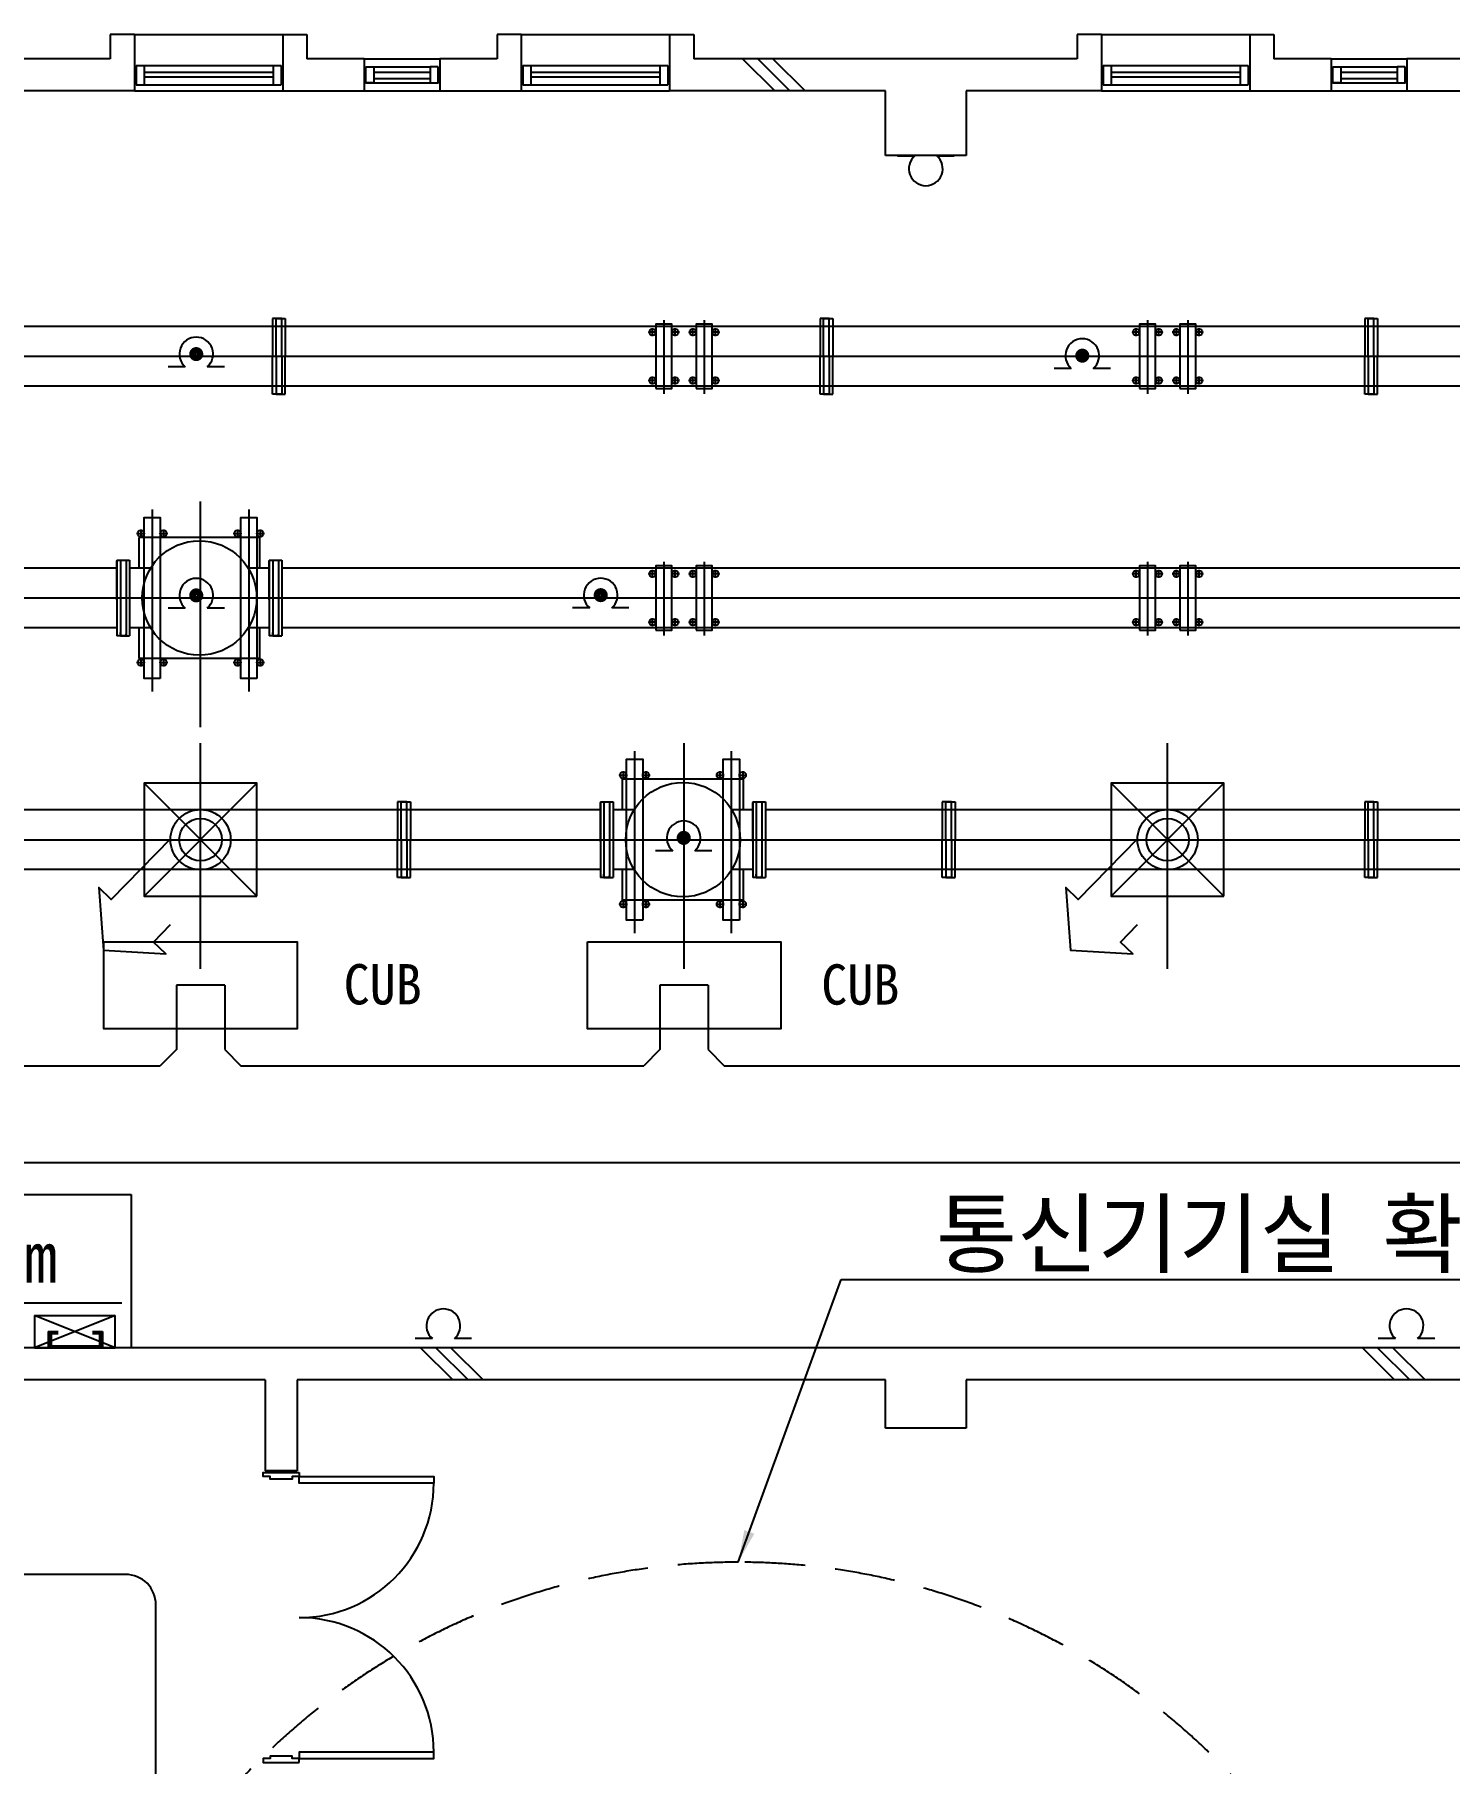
# Model space of a CAD drawing. Header units: millimetres. Extents: x -65013 to -1333, y -375790 to -325797.
# Drawn here: x -30306 to -21527, y -360765 to -350035 of the extents above; entities that cross this region are included whole.
import ezdxf
from ezdxf.enums import TextEntityAlignment as Align

# ---------------------------------------------------------------- set-up
doc = ezdxf.new("R2010")
doc.units = ezdxf.units.MM
doc.linetypes.add('HIDDEN', pattern=[0.375, 0.25, -0.125])
for name, color, linetype in [('TT-CABL', 4, 'Continuous'), ('TZ-BASE', 253, 'Continuous'), ('TZ-LEAL', 1, 'Continuous'), ('TZ-LEAT', 3, 'Continuous')]:
    doc.layers.add(name, color=color, linetype=linetype)
doc.styles.get("Standard").update_dxf_attribs({"font": 'GulimChe.ttf'})
doc.dimstyles.new('D80', dxfattribs={"dimscale": 80, "dimtxt": 3, "dimasz": 2.5, "dimexe": 0.5, "dimexo": 0.5, "dimgap": 0.5, "dimtad": 1, "dimdec": 0, "dimzin": 1, "dimdsep": 46, "dimlunit": 6, "dimtxsty": 'Standard', "dimcen": 1, "dimclrd": 1, "dimclre": 1, "dimclrt": 3, "dimadec": 0, "dimazin": 0, "dimtfac": 1, "dimtdec": 0, "dimtix": 1, "dimtmove": 2, "dimatfit": 3, "dimfxl": 0, "dimtvp": 2, "dimlwd": -1, "dimlwe": -1, "dimarcsym": 0})

msp = doc.modelspace()

# ---------------------------------------------------------------- linework, layer by layer
at = {"layer": 'TT-CABL', "ltscale": 0.6, "flags": 128}
msp.add_lwpolyline([(-28649, -364209.8), (-29365.6, -364209.8, -0.4142136), (-29553.1, -364022.3), (-29553.1, -359779.6, 0.4142136), (-29740.6, -359592.1), (-42661.9, -359592.1)], format="xyb", dxfattribs=at)
at = {"layer": 'TZ-BASE'}
for p, q in [((-29686, -350034.8), (-29836, -350034.8)), ((-29836, -350034.8), (-29836, -350184.8)), ((-29686, -350034.8), (-28766, -350034.8)), ((-29686, -350034.8), (-29686, -350384.8)), ((-28766, -350034.8), (-28766, -350384.8)), ((-28766, -350034.8), (-28616, -350034.8)), ((-28616, -350034.8), (-28616, -350184.8)), ((-27286, -350034.8), (-27436, -350034.8)), ((-27436, -350034.8), (-27436, -350184.8)), ((-27286, -350034.8), (-26366, -350034.8)), ((-27286, -350034.8), (-27286, -350384.8)), ((-26366, -350034.8), (-26366, -350384.8)), ((-26366, -350034.8), (-26216, -350034.8)), ((-26216, -350034.8), (-26216, -350184.8)), ((-23686, -350034.8), (-23836, -350034.8)), ((-23836, -350034.8), (-23836, -350184.8)), ((-23686, -350034.8), (-22766, -350034.8)), ((-23686, -350034.8), (-23686, -350384.8)), ((-22766, -350034.8), (-22766, -350384.8)), ((-22766, -350034.8), (-22616, -350034.8)), ((-22616, -350034.8), (-22616, -350184.8)), ((-29836, -350184.8), (-32216, -350184.8)), ((-29676, -350226.4), (-28776, -350226.4)), ((-29676, -350226.4), (-29676, -350346.4)), ((-29626, -350226.4), (-29626, -350346.4)), ((-28826, -350226.4), (-28826, -350346.4)), ((-28776, -350226.4), (-28776, -350346.4)), ((-28261, -350184.8), (-28616, -350184.8)), ((-28261, -350184.8), (-27791, -350184.8)), ((-28261, -350184.8), (-28261, -350384.8)), ((-27436, -350184.8), (-27791, -350184.8)), ((-27791, -350184.8), (-27791, -350384.8)), ((-27276, -350226.4), (-26376, -350226.4)), ((-27276, -350226.4), (-27276, -350346.4)), ((-27226, -350226.4), (-27226, -350346.4)), ((-26426, -350226.4), (-26426, -350346.4)), ((-26376, -350226.4), (-26376, -350346.4)), ((-23836, -350184.8), (-26216, -350184.8)), ((-25913.4, -350184.8), (-25713.4, -350384.8)), ((-25819.1, -350184.8), (-25619.1, -350384.8)), ((-25724.8, -350184.8), (-25524.8, -350384.8)), ((-23676, -350226.4), (-22776, -350226.4)), ((-23676, -350226.4), (-23676, -350346.4)), ((-23626, -350226.4), (-23626, -350346.4)), ((-22826, -350226.4), (-22826, -350346.4)), ((-22776, -350226.4), (-22776, -350346.4)), ((-22261, -350184.8), (-22616, -350184.8)), ((-22261, -350184.8), (-21791, -350184.8)), ((-22261, -350184.8), (-22261, -350384.8)), ((-21436, -350184.8), (-21791, -350184.8)), ((-21791, -350184.8), (-21791, -350384.8)), ((-29626, -350268), (-28826, -350268)), ((-29626, -350298), (-28826, -350298)), ((-28251, -350234.8), (-27851, -350234.8)), ((-28201, -350268.2), (-27851, -350268.2)), ((-28201, -350306.5), (-27851, -350306.5)), ((-27226, -350268), (-26426, -350268)), ((-27226, -350298), (-26426, -350298)), ((-23626, -350268), (-22826, -350268)), ((-23626, -350298), (-22826, -350298)), ((-22251, -350234.8), (-21851, -350234.8)), ((-22201, -350268.2), (-21851, -350268.2)), ((-22201, -350306.5), (-21851, -350306.5)), ((-29686, -350384.8), (-30526, -350384.8)), ((-29686, -350384.8), (-28766, -350384.8)), ((-29676, -350346.4), (-28776, -350346.4)), ((-28766, -350384.8), (-28261, -350384.8)), ((-28261, -350384.8), (-27791, -350384.8)), ((-28251, -350334.8), (-27851, -350334.8)), ((-27791, -350384.8), (-27286, -350384.8)), ((-27286, -350384.8), (-26366, -350384.8)), ((-27276, -350346.4), (-26376, -350346.4)), ((-25026, -350384.8), (-26366, -350384.8)), ((-25026, -350784.8), (-25026, -350384.8)), ((-24526, -350384.8), (-24526, -350784.8)), ((-23686, -350384.8), (-24526, -350384.8)), ((-23686, -350384.8), (-22766, -350384.8)), ((-23676, -350346.4), (-22776, -350346.4)), ((-22766, -350384.8), (-22261, -350384.8)), ((-22261, -350384.8), (-21791, -350384.8)), ((-22251, -350334.8), (-21851, -350334.8)), ((-21791, -350384.8), (-21286, -350384.8)), ((-24526, -350784.8), (-25026, -350784.8)), ((-24951, -350788), (-24844.5, -350788)), ((-24707.5, -350788), (-24601, -350788)), ((-28807.2, -351796.6), (-28829.2, -351796.6)), ((-28829.2, -351796.6), (-28829.2, -352031.6)), ((-28807.2, -351806.6), (-28807.2, -351797.6)), ((-28807.2, -352031.6), (-28807.2, -351797.6)), ((-28773.2, -351796.6), (-28806.2, -351796.6)), ((-28806.2, -351796.6), (-28773.2, -351796.6)), ((-28806.2, -351796.6), (-28773.2, -351796.6)), ((-28773.2, -351796.6), (-28806.2, -351796.6)), ((-28772.2, -351796.6), (-28750.2, -351796.6)), ((-28772.2, -351806.6), (-28772.2, -351797.6)), ((-28772.2, -352031.6), (-28772.2, -351797.6)), ((-28750.2, -351796.6), (-28750.2, -352031.6)), ((-26401, -351807.7), (-26401, -352265.1)), ((-26151, -351807.7), (-26151, -352265.1)), ((-25410.5, -351796.6), (-25432.5, -351796.6)), ((-25432.5, -351796.6), (-25432.5, -352031.6)), ((-25410.5, -351806.6), (-25410.5, -351797.6)), ((-25410.5, -352031.6), (-25410.5, -351797.6)), ((-25376.5, -351796.6), (-25409.5, -351796.6)), ((-25409.5, -351796.6), (-25376.5, -351796.6)), ((-25409.5, -351796.6), (-25376.5, -351796.6)), ((-25376.5, -351796.6), (-25409.5, -351796.6)), ((-25375.5, -351796.6), (-25353.5, -351796.6)), ((-25375.5, -351806.6), (-25375.5, -351797.6)), ((-25375.5, -352031.6), (-25375.5, -351797.6)), ((-25353.5, -351796.6), (-25353.5, -352031.6)), ((-23401, -351807.7), (-23401, -352265.1)), ((-23151, -351807.7), (-23151, -352265.1)), ((-22031.1, -351796.6), (-22053.1, -351796.6)), ((-22053.1, -351796.6), (-22053.1, -352031.6)), ((-22031.1, -351806.6), (-22031.1, -351797.6)), ((-22031.1, -352031.6), (-22031.1, -351797.6)), ((-21997.1, -351796.6), (-22030.1, -351796.6)), ((-22030.1, -351796.6), (-21997.1, -351796.6)), ((-22030.1, -351796.6), (-21997.1, -351796.6)), ((-21997.1, -351796.6), (-22030.1, -351796.6)), ((-21996.1, -351796.6), (-21974.1, -351796.6)), ((-21996.1, -351806.6), (-21996.1, -351797.6)), ((-21996.1, -352031.6), (-21996.1, -351797.6)), ((-21974.1, -351796.6), (-21974.1, -352031.6)), ((-17462, -351845.6), (-34770.8, -351845.6)), ((-26446.1, -351881.6), (-26496.8, -351881.6)), ((-26471.5, -351906.9), (-26471.5, -351856.3)), ((-26305.3, -351881.6), (-26355.9, -351881.6)), ((-26330.6, -351906.9), (-26330.6, -351856.3)), ((-26196.1, -351881.6), (-26246.8, -351881.6)), ((-26221.5, -351906.9), (-26221.5, -351856.3)), ((-26055.3, -351881.6), (-26105.9, -351881.6)), ((-26080.6, -351906.9), (-26080.6, -351856.3)), ((-23446.1, -351881.6), (-23496.8, -351881.6)), ((-23471.5, -351906.9), (-23471.5, -351856.3)), ((-23305.3, -351881.6), (-23355.9, -351881.6)), ((-23330.6, -351906.9), (-23330.6, -351856.3)), ((-23196.1, -351881.6), (-23246.8, -351881.6)), ((-23221.5, -351906.9), (-23221.5, -351856.3)), ((-23055.3, -351881.6), (-23105.9, -351881.6)), ((-23080.6, -351906.9), (-23080.6, -351856.3)), ((-53976.1, -352031.6), (-16643.2, -352031.6)), ((-28829.2, -352266.6), (-28829.2, -352031.6)), ((-28807.2, -352031.6), (-28807.2, -352265.6)), ((-28772.2, -352031.6), (-28772.2, -352265.6)), ((-28750.2, -352266.6), (-28750.2, -352031.6)), ((-25432.5, -352266.6), (-25432.5, -352031.6)), ((-25410.5, -352031.6), (-25410.5, -352265.6)), ((-25375.5, -352031.6), (-25375.5, -352265.6)), ((-25353.5, -352266.6), (-25353.5, -352031.6)), ((-22053.1, -352266.6), (-22053.1, -352031.6)), ((-22031.1, -352031.6), (-22031.1, -352265.6)), ((-21996.1, -352031.6), (-21996.1, -352265.6)), ((-21974.1, -352266.6), (-21974.1, -352031.6)), ((-29371.1, -352097.4), (-29477.6, -352097.4)), ((-29127.6, -352097.4), (-29234.1, -352097.4)), ((-26471.5, -352206.9), (-26471.5, -352156.3)), ((-26330.6, -352206.9), (-26330.6, -352156.3)), ((-26221.5, -352206.9), (-26221.5, -352156.3)), ((-26080.6, -352206.9), (-26080.6, -352156.3)), ((-23873.8, -352107.2), (-23980.3, -352107.2)), ((-23630.3, -352107.2), (-23736.8, -352107.2)), ((-23471.5, -352206.9), (-23471.5, -352156.3)), ((-23330.6, -352206.9), (-23330.6, -352156.3)), ((-23221.5, -352206.9), (-23221.5, -352156.3)), ((-23080.6, -352206.9), (-23080.6, -352156.3)), ((-17462, -352217.6), (-34770.8, -352217.6)), ((-28807.2, -352256.6), (-28807.2, -352265.6)), ((-28807.2, -352256.6), (-28807.2, -352265.6)), ((-28772.2, -352256.6), (-28772.2, -352265.6)), ((-26446.1, -352181.6), (-26496.8, -352181.6)), ((-26305.3, -352181.6), (-26355.9, -352181.6)), ((-26196.1, -352181.6), (-26246.8, -352181.6)), ((-26055.3, -352181.6), (-26105.9, -352181.6)), ((-25410.5, -352256.6), (-25410.5, -352265.6)), ((-25410.5, -352256.6), (-25410.5, -352265.6)), ((-25375.5, -352256.6), (-25375.5, -352265.6)), ((-23446.1, -352181.6), (-23496.8, -352181.6)), ((-23305.3, -352181.6), (-23355.9, -352181.6)), ((-23196.1, -352181.6), (-23246.8, -352181.6)), ((-23055.3, -352181.6), (-23105.9, -352181.6)), ((-22031.1, -352256.6), (-22031.1, -352265.6)), ((-22031.1, -352256.6), (-22031.1, -352265.6)), ((-21996.1, -352256.6), (-21996.1, -352265.6)), ((-28807.2, -352266.6), (-28829.2, -352266.6)), ((-28773.2, -352266.6), (-28806.2, -352266.6)), ((-28806.2, -352266.6), (-28773.2, -352266.6)), ((-28806.2, -352266.6), (-28773.2, -352266.6)), ((-28773.2, -352266.6), (-28806.2, -352266.6)), ((-28772.2, -352266.6), (-28750.2, -352266.6)), ((-25410.5, -352266.6), (-25432.5, -352266.6)), ((-25376.5, -352266.6), (-25409.5, -352266.6)), ((-25409.5, -352266.6), (-25376.5, -352266.6)), ((-25409.5, -352266.6), (-25376.5, -352266.6)), ((-25376.5, -352266.6), (-25409.5, -352266.6)), ((-25375.5, -352266.6), (-25353.5, -352266.6)), ((-22031.1, -352266.6), (-22053.1, -352266.6)), ((-21997.1, -352266.6), (-22030.1, -352266.6)), ((-22030.1, -352266.6), (-21997.1, -352266.6)), ((-22030.1, -352266.6), (-21997.1, -352266.6)), ((-21997.1, -352266.6), (-22030.1, -352266.6)), ((-21996.1, -352266.6), (-21974.1, -352266.6)), ((-29576, -352981.6), (-29576, -354111.7)), ((-29276, -354334), (-29276, -352932.8)), ((-28976, -352981.6), (-28976, -354111.7)), ((-29646.5, -353106.3), (-29646.5, -353156.9)), ((-29505.6, -353106.3), (-29505.6, -353156.9)), ((-29046.5, -353106.3), (-29046.5, -353156.9)), ((-28905.6, -353106.3), (-28905.6, -353156.9)), ((-29671.8, -353131.6), (-29621.1, -353131.6)), ((-28907.8, -353156.6), (-29657.8, -353156.6)), ((-29657.8, -353345.6), (-29657.8, -353156.6)), ((-29530.9, -353131.6), (-29480.3, -353131.6)), ((-29071.8, -353131.6), (-29021.1, -353131.6)), ((-28930.9, -353131.6), (-28880.3, -353131.6)), ((-28907.8, -353345.6), (-28907.8, -353156.6)), ((-29794.8, -353296.6), (-29715.8, -353296.6)), ((-29794.8, -353296.6), (-29794.8, -353766.6)), ((-29794.8, -353542.1), (-29794.8, -353301.6)), ((-29772.8, -353296.6), (-29772.8, -353765.6)), ((-29737.8, -353296.6), (-29737.8, -353765.6)), ((-29715.8, -353296.6), (-29715.8, -353766.6)), ((-29715.8, -353301.6), (-29715.8, -353542.1)), ((-28849.8, -353296.6), (-28770.8, -353296.6)), ((-28849.8, -353296.6), (-28849.8, -353766.6)), ((-28849.8, -353542.1), (-28849.8, -353301.6)), ((-28827.8, -353296.6), (-28827.8, -353765.6)), ((-28792.8, -353296.6), (-28792.8, -353765.6)), ((-28770.8, -353296.6), (-28770.8, -353766.6)), ((-28770.8, -353301.6), (-28770.8, -353542.1)), ((-26401, -353307.7), (-26401, -353765.1)), ((-26151, -353307.7), (-26151, -353765.1)), ((-23401, -353307.7), (-23401, -353765.1)), ((-23151, -353307.7), (-23151, -353765.1)), ((-29794.8, -353345.6), (-35090, -353345.6)), ((-29585.1, -353345.6), (-29715.8, -353345.6)), ((-28849.8, -353345.6), (-28980.4, -353345.6)), ((-17462, -353345.6), (-28770.8, -353345.6)), ((-26446.1, -353381.6), (-26496.8, -353381.6)), ((-26471.5, -353406.9), (-26471.5, -353356.3)), ((-26305.3, -353381.6), (-26355.9, -353381.6)), ((-26330.6, -353406.9), (-26330.6, -353356.3)), ((-26196.1, -353381.6), (-26246.8, -353381.6)), ((-26221.5, -353406.9), (-26221.5, -353356.3)), ((-26055.3, -353381.6), (-26105.9, -353381.6)), ((-26080.6, -353406.9), (-26080.6, -353356.3)), ((-23446.1, -353381.6), (-23496.8, -353381.6)), ((-23471.5, -353406.9), (-23471.5, -353356.3)), ((-23305.3, -353381.6), (-23355.9, -353381.6)), ((-23330.6, -353406.9), (-23330.6, -353356.3)), ((-23196.1, -353381.6), (-23246.8, -353381.6)), ((-23221.5, -353406.9), (-23221.5, -353356.3)), ((-23055.3, -353381.6), (-23105.9, -353381.6)), ((-23080.6, -353406.9), (-23080.6, -353356.3)), ((-48021, -353531.6), (-10662.6, -353531.6)), ((-29772.8, -353531.6), (-29772.8, -353755.1)), ((-28827.8, -353531.6), (-28827.8, -353755.1)), ((-29371.1, -353595), (-29477.6, -353595)), ((-29127.6, -353595), (-29234.1, -353595)), ((-26861.7, -353593.6), (-26968.2, -353593.6)), ((-26618.2, -353593.6), (-26724.7, -353593.6)), ((-26471.5, -353706.9), (-26471.5, -353656.3)), ((-26330.6, -353706.9), (-26330.6, -353656.3)), ((-26221.5, -353706.9), (-26221.5, -353656.3)), ((-26080.6, -353706.9), (-26080.6, -353656.3)), ((-23471.5, -353706.9), (-23471.5, -353656.3)), ((-23330.6, -353706.9), (-23330.6, -353656.3)), ((-23221.5, -353706.9), (-23221.5, -353656.3)), ((-23080.6, -353706.9), (-23080.6, -353656.3)), ((-29794.8, -353717.6), (-35090, -353717.6)), ((-29772.8, -353766.6), (-29794.8, -353766.6)), ((-29772.8, -353734.5), (-29772.8, -353755.1)), ((-29772.8, -353746.1), (-29772.8, -353755.1)), ((-29772.8, -353755.1), (-29772.8, -353746.1)), ((-29772.8, -353756.6), (-29772.8, -353765.6)), ((-29738.8, -353766.6), (-29771.8, -353766.6)), ((-29771.8, -353766.6), (-29738.8, -353766.6)), ((-29737.8, -353734.5), (-29737.8, -353765.6)), ((-29737.8, -353765.6), (-29737.8, -353756.6)), ((-29737.8, -353765.6), (-29737.8, -353756.6)), ((-29737.8, -353766.6), (-29715.8, -353766.6)), ((-29585.1, -353717.6), (-29715.8, -353717.6)), ((-29657.8, -353906.6), (-29657.8, -353717.6)), ((-28849.8, -353717.6), (-28980.4, -353717.6)), ((-28907.8, -353906.6), (-28907.8, -353717.6)), ((-28827.8, -353766.6), (-28849.8, -353766.6)), ((-28827.8, -353734.5), (-28827.8, -353755.1)), ((-28827.8, -353746.1), (-28827.8, -353755.1)), ((-28827.8, -353755.1), (-28827.8, -353746.1)), ((-28827.8, -353756.6), (-28827.8, -353765.6)), ((-28793.8, -353766.6), (-28826.8, -353766.6)), ((-28826.8, -353766.6), (-28793.8, -353766.6)), ((-28792.8, -353734.5), (-28792.8, -353765.6)), ((-28792.8, -353765.6), (-28792.8, -353756.6)), ((-28792.8, -353765.6), (-28792.8, -353756.6)), ((-28792.8, -353766.6), (-28770.8, -353766.6)), ((-17462, -353717.6), (-28770.8, -353717.6)), ((-26446.1, -353681.6), (-26496.8, -353681.6)), ((-26305.3, -353681.6), (-26355.9, -353681.6)), ((-26196.1, -353681.6), (-26246.8, -353681.6)), ((-26055.3, -353681.6), (-26105.9, -353681.6)), ((-23446.1, -353681.6), (-23496.8, -353681.6)), ((-23305.3, -353681.6), (-23355.9, -353681.6)), ((-23196.1, -353681.6), (-23246.8, -353681.6)), ((-23055.3, -353681.6), (-23105.9, -353681.6)), ((-29671.8, -353931.6), (-29621.1, -353931.6)), ((-28907.8, -353906.6), (-29657.8, -353906.6)), ((-29646.5, -353906.3), (-29646.5, -353956.9)), ((-29530.9, -353931.6), (-29480.3, -353931.6)), ((-29505.6, -353906.3), (-29505.6, -353956.9)), ((-29071.8, -353931.6), (-29021.1, -353931.6)), ((-29046.5, -353906.3), (-29046.5, -353956.9)), ((-28930.9, -353931.6), (-28880.3, -353931.6)), ((-28905.6, -353906.3), (-28905.6, -353956.9)), ((-29276, -355834), (-29276, -354432.8)), ((-26582.8, -354481.6), (-26582.8, -355611.7)), ((-26276, -355834), (-26276, -354432.8)), ((-25982.8, -354481.6), (-25982.8, -355611.7)), ((-23276, -355834), (-23276, -354432.8)), ((-26653.2, -354606.3), (-26653.2, -354656.9)), ((-26512.4, -354606.3), (-26512.4, -354656.9)), ((-26053.2, -354606.3), (-26053.2, -354656.9)), ((-25912.4, -354606.3), (-25912.4, -354656.9)), ((-28926, -354681.6), (-29626, -355381.6)), ((-28926, -355381.6), (-29626, -354681.6)), ((-28926, -354681.6), (-29626, -355381.6)), ((-28926, -355381.6), (-29626, -354681.6)), ((-26678.5, -354631.6), (-26627.9, -354631.6)), ((-25907.8, -354656.6), (-26657.8, -354656.6)), ((-26657.8, -354845.6), (-26657.8, -354656.6)), ((-26537.7, -354631.6), (-26487, -354631.6)), ((-26078.5, -354631.6), (-26027.9, -354631.6)), ((-25937.7, -354631.6), (-25887, -354631.6)), ((-25907.8, -354845.6), (-25907.8, -354656.6)), ((-22926, -354681.6), (-23626, -355381.6)), ((-22926, -355381.6), (-23626, -354681.6)), ((-22926, -354681.6), (-23626, -355381.6)), ((-22926, -355381.6), (-23626, -354681.6)), ((-28031.1, -354796.6), (-28053.1, -354796.6)), ((-28053.1, -354796.6), (-28053.1, -355031.6)), ((-28031.1, -354806.6), (-28031.1, -354797.6)), ((-28031.1, -355031.6), (-28031.1, -354797.6)), ((-27997.1, -354796.6), (-28030.1, -354796.6)), ((-28030.1, -354796.6), (-27997.1, -354796.6)), ((-28030.1, -354796.6), (-27997.1, -354796.6)), ((-27997.1, -354796.6), (-28030.1, -354796.6)), ((-27996.1, -354796.6), (-27974.1, -354796.6)), ((-27996.1, -354806.6), (-27996.1, -354797.6)), ((-27996.1, -355031.6), (-27996.1, -354797.6)), ((-27974.1, -354796.6), (-27974.1, -355031.6)), ((-26794.8, -354796.6), (-26715.8, -354796.6)), ((-26794.8, -354796.6), (-26794.8, -355266.6)), ((-26794.8, -355042.1), (-26794.8, -354801.6)), ((-26772.8, -354796.6), (-26772.8, -355265.6)), ((-26737.8, -354796.6), (-26737.8, -355265.6)), ((-26715.8, -354796.6), (-26715.8, -355266.6)), ((-26715.8, -354801.6), (-26715.8, -355042.1)), ((-25849.8, -354796.6), (-25770.8, -354796.6)), ((-25849.8, -354796.6), (-25849.8, -355266.6)), ((-25849.8, -355042.1), (-25849.8, -354801.6)), ((-25827.8, -354796.6), (-25827.8, -355265.6)), ((-25792.8, -354796.6), (-25792.8, -355265.6)), ((-25770.8, -354796.6), (-25770.8, -355266.6)), ((-25770.8, -354801.6), (-25770.8, -355042.1)), ((-24651.7, -354796.6), (-24673.7, -354796.6)), ((-24673.7, -354796.6), (-24673.7, -355031.6)), ((-24651.7, -354806.6), (-24651.7, -354797.6)), ((-24651.7, -355031.6), (-24651.7, -354797.6)), ((-24617.7, -354796.6), (-24650.7, -354796.6)), ((-24650.7, -354796.6), (-24617.7, -354796.6)), ((-24650.7, -354796.6), (-24617.7, -354796.6)), ((-24617.7, -354796.6), (-24650.7, -354796.6)), ((-24616.7, -354796.6), (-24594.7, -354796.6)), ((-24616.7, -354806.6), (-24616.7, -354797.6)), ((-24616.7, -355031.6), (-24616.7, -354797.6)), ((-24594.7, -354796.6), (-24594.7, -355031.6)), ((-22031.1, -354796.6), (-22053.1, -354796.6)), ((-22053.1, -354796.6), (-22053.1, -355031.6)), ((-22031.1, -354806.6), (-22031.1, -354797.6)), ((-22031.1, -355031.6), (-22031.1, -354797.6)), ((-21997.1, -354796.6), (-22030.1, -354796.6)), ((-22030.1, -354796.6), (-21997.1, -354796.6)), ((-22030.1, -354796.6), (-21997.1, -354796.6)), ((-21997.1, -354796.6), (-22030.1, -354796.6)), ((-21996.1, -354796.6), (-21974.1, -354796.6)), ((-21996.1, -354806.6), (-21996.1, -354797.6)), ((-21996.1, -355031.6), (-21996.1, -354797.6)), ((-21974.1, -354796.6), (-21974.1, -355031.6)), ((-26794.8, -354845.6), (-31770.8, -354845.6)), ((-26585.1, -354845.6), (-26715.8, -354845.6)), ((-26585.1, -354845.6), (-26715.8, -354845.6)), ((-25849.8, -354845.6), (-25980.4, -354845.6)), ((-25849.8, -354845.6), (-25980.4, -354845.6)), ((-17462, -354845.6), (-25770.8, -354845.6)), ((-53976.1, -355031.6), (-10662.6, -355031.6)), ((-29540.9, -355031.6), (-29001.1, -355031.6)), ((-28053.1, -355266.6), (-28053.1, -355031.6)), ((-28031.1, -355031.6), (-28031.1, -355265.6)), ((-27996.1, -355031.6), (-27996.1, -355265.6)), ((-27974.1, -355266.6), (-27974.1, -355031.6)), ((-26772.8, -355031.6), (-26772.8, -355255.1)), ((-25827.8, -355031.6), (-25827.8, -355255.1)), ((-24673.7, -355266.6), (-24673.7, -355031.6)), ((-24651.7, -355031.6), (-24651.7, -355265.6)), ((-24616.7, -355031.6), (-24616.7, -355265.6)), ((-24594.7, -355266.6), (-24594.7, -355031.6)), ((-23540.9, -355031.6), (-23001.1, -355031.6)), ((-22053.1, -355266.6), (-22053.1, -355031.6)), ((-22031.1, -355031.6), (-22031.1, -355265.6)), ((-21996.1, -355031.6), (-21996.1, -355265.6)), ((-21974.1, -355266.6), (-21974.1, -355031.6)), ((-26346.7, -355100.2), (-26453.2, -355100.2)), ((-26103.2, -355100.2), (-26209.7, -355100.2)), ((-26794.8, -355217.6), (-31770.8, -355217.6)), ((-28031.1, -355266.6), (-28053.1, -355266.6)), ((-28031.1, -355256.6), (-28031.1, -355265.6)), ((-28031.1, -355256.6), (-28031.1, -355265.6)), ((-27997.1, -355266.6), (-28030.1, -355266.6)), ((-28030.1, -355266.6), (-27997.1, -355266.6)), ((-28030.1, -355266.6), (-27997.1, -355266.6)), ((-27997.1, -355266.6), (-28030.1, -355266.6)), ((-27996.1, -355256.6), (-27996.1, -355265.6)), ((-27996.1, -355266.6), (-27974.1, -355266.6)), ((-26772.8, -355266.6), (-26794.8, -355266.6)), ((-26772.8, -355234.5), (-26772.8, -355255.1)), ((-26772.8, -355246.1), (-26772.8, -355255.1)), ((-26772.8, -355255.1), (-26772.8, -355246.1)), ((-26772.8, -355256.6), (-26772.8, -355265.6)), ((-26738.8, -355266.6), (-26771.8, -355266.6)), ((-26771.8, -355266.6), (-26738.8, -355266.6)), ((-26737.8, -355234.5), (-26737.8, -355265.6)), ((-26737.8, -355265.6), (-26737.8, -355256.6)), ((-26737.8, -355265.6), (-26737.8, -355256.6)), ((-26737.8, -355266.6), (-26715.8, -355266.6)), ((-26585.1, -355217.6), (-26715.8, -355217.6)), ((-26585.1, -355217.6), (-26715.8, -355217.6)), ((-26657.8, -355406.6), (-26657.8, -355217.6)), ((-25849.8, -355217.6), (-25980.4, -355217.6)), ((-25849.8, -355217.6), (-25980.4, -355217.6)), ((-25907.8, -355406.6), (-25907.8, -355217.6)), ((-25827.8, -355266.6), (-25849.8, -355266.6)), ((-25827.8, -355234.5), (-25827.8, -355255.1)), ((-25827.8, -355246.1), (-25827.8, -355255.1)), ((-25827.8, -355255.1), (-25827.8, -355246.1)), ((-25827.8, -355256.6), (-25827.8, -355265.6)), ((-25793.8, -355266.6), (-25826.8, -355266.6)), ((-25826.8, -355266.6), (-25793.8, -355266.6)), ((-25792.8, -355234.5), (-25792.8, -355265.6)), ((-25792.8, -355265.6), (-25792.8, -355256.6)), ((-25792.8, -355265.6), (-25792.8, -355256.6)), ((-25792.8, -355266.6), (-25770.8, -355266.6)), ((-17462, -355217.6), (-25770.8, -355217.6)), ((-24651.7, -355266.6), (-24673.7, -355266.6)), ((-24651.7, -355256.6), (-24651.7, -355265.6)), ((-24651.7, -355256.6), (-24651.7, -355265.6)), ((-24617.7, -355266.6), (-24650.7, -355266.6)), ((-24650.7, -355266.6), (-24617.7, -355266.6)), ((-24650.7, -355266.6), (-24617.7, -355266.6)), ((-24617.7, -355266.6), (-24650.7, -355266.6)), ((-24616.7, -355256.6), (-24616.7, -355265.6)), ((-24616.7, -355266.6), (-24594.7, -355266.6)), ((-22031.1, -355266.6), (-22053.1, -355266.6)), ((-22031.1, -355256.6), (-22031.1, -355265.6)), ((-22031.1, -355256.6), (-22031.1, -355265.6)), ((-21997.1, -355266.6), (-22030.1, -355266.6)), ((-22030.1, -355266.6), (-21997.1, -355266.6)), ((-22030.1, -355266.6), (-21997.1, -355266.6)), ((-21997.1, -355266.6), (-22030.1, -355266.6)), ((-21996.1, -355256.6), (-21996.1, -355265.6)), ((-21996.1, -355266.6), (-21974.1, -355266.6)), ((-26678.5, -355431.6), (-26627.9, -355431.6)), ((-25907.8, -355406.6), (-26657.8, -355406.6)), ((-26653.2, -355406.3), (-26653.2, -355456.9)), ((-26537.7, -355431.6), (-26487, -355431.6)), ((-26512.4, -355406.3), (-26512.4, -355456.9)), ((-26078.5, -355431.6), (-26027.9, -355431.6)), ((-26053.2, -355406.3), (-26053.2, -355456.9)), ((-25937.7, -355431.6), (-25887, -355431.6)), ((-25912.4, -355406.3), (-25912.4, -355456.9)), ((-29426, -355934.8), (-29426, -356334.8)), ((-29126, -355934.8), (-29426, -355934.8)), ((-29126, -355934.8), (-29126, -356334.8)), ((-26426, -355934.8), (-26426, -356334.8)), ((-26126, -355934.8), (-26426, -355934.8)), ((-26126, -355934.8), (-26126, -356334.8)), ((-29426, -356334.8), (-29526.1, -356434.8)), ((-29126, -356334.8), (-29026.8, -356434.8)), ((-26426, -356334.8), (-26526.1, -356434.8)), ((-26126, -356334.8), (-26026.8, -356434.8)), ((-32026.8, -356434.8), (-29526.1, -356434.8)), ((-29026.8, -356434.8), (-26526.1, -356434.8)), ((-26026.8, -356434.8), (-20526.1, -356434.8)), ((-48999.5, -357034.8), (-14126, -357034.8)), ((-45705.7, -357234.8), (-29705.7, -357234.8)), ((-29705.7, -357234.8), (-29705.7, -358184.8)), ((-30305.7, -357984.8), (-29805.7, -357984.8)), ((-29805.7, -357984.8), (-30305.7, -358184.8)), ((-29805.7, -358184.8), (-30305.7, -357984.8)), ((-29805.7, -357984.8), (-30305.7, -358184.8)), ((-30305.7, -357984.8), (-30305.7, -358184.8)), ((-29805.7, -358184.8), (-29805.7, -357984.8)), ((-29805.7, -358184.8), (-29805.7, -357984.8)), ((-30221.1, -358084.8), (-30221.1, -358184.8)), ((-30221.1, -358084.8), (-30158.6, -358084.8)), ((-30221.1, -358084.8), (-30158.6, -358084.8)), ((-30221.1, -358084.8), (-30221.1, -358184.8)), ((-30214.8, -358091), (-30214.8, -358184.8)), ((-30214.8, -358091), (-30158.6, -358091)), ((-30214.8, -358091), (-30158.6, -358091)), ((-30214.8, -358091), (-30214.8, -358184.8)), ((-30208.6, -358097.3), (-30208.6, -358184.8)), ((-30208.6, -358097.3), (-30158.6, -358097.3)), ((-30208.6, -358097.3), (-30158.6, -358097.3)), ((-30208.6, -358097.3), (-30208.6, -358184.8)), ((-30202.3, -358097.3), (-30202.3, -358184.8)), ((-30202.3, -358097.3), (-30202.3, -358184.8)), ((-29946.1, -358084.8), (-29883.6, -358084.8)), ((-29946.1, -358084.8), (-29883.6, -358084.8)), ((-29946.1, -358091), (-29889.8, -358091)), ((-29946.1, -358091), (-29889.8, -358091)), ((-29946.1, -358097.3), (-29896.1, -358097.3)), ((-29946.1, -358097.3), (-29896.1, -358097.3)), ((-29902.3, -358097.3), (-29902.3, -358184.8)), ((-29902.3, -358097.3), (-29902.3, -358184.8)), ((-29896.1, -358097.3), (-29896.1, -358184.8)), ((-29896.1, -358097.3), (-29896.1, -358184.8)), ((-29889.8, -358091), (-29889.8, -358184.8)), ((-29889.8, -358091), (-29889.8, -358184.8)), ((-29883.6, -358084.8), (-29883.6, -358184.8)), ((-29883.6, -358084.8), (-29883.6, -358184.8)), ((-27837.8, -358128.3), (-27944.3, -358128.3)), ((-27594.3, -358128.3), (-27700.8, -358128.3)), ((-21862.3, -358128.3), (-21968.8, -358128.3)), ((-21618.8, -358128.3), (-21725.3, -358128.3)), ((-6726, -358184.8), (-43266, -358184.8)), ((-29705.7, -358184.8), (-30305.7, -358184.8)), ((-30305.7, -358184.8), (-29805.7, -358184.8)), ((-30221.1, -358172.3), (-29883.6, -358172.3)), ((-30221.1, -358172.3), (-29883.6, -358172.3)), ((-30221.1, -358178.5), (-29883.6, -358178.5)), ((-30221.1, -358178.5), (-29883.6, -358178.5)), ((-27910.6, -358184.8), (-27710.6, -358384.8)), ((-27816.4, -358184.8), (-27616.4, -358384.8)), ((-27722.1, -358184.8), (-27522.1, -358384.8)), ((-22067.3, -358184.8), (-21867.3, -358384.8)), ((-21973, -358184.8), (-21773, -358384.8)), ((-21878.7, -358184.8), (-21678.7, -358384.8)), ((-28876, -358384.8), (-30526, -358384.8)), ((-28876, -358384.8), (-28876, -358949.8)), ((-25026, -358384.8), (-28676, -358384.8)), ((-28676, -358384.8), (-28676, -358949.8)), ((-25026, -358684.8), (-25026, -358384.8)), ((-24526, -358384.8), (-24526, -358684.8)), ((-19026, -358384.8), (-24526, -358384.8)), ((-24526, -358684.8), (-25026, -358684.8)), ((-28676, -358949.8), (-28876, -358949.8))]:
    msp.add_line(p, q, dxfattribs=at)
for points in [[(-28251, -350234.8), (-28201, -350234.8), (-28201, -350334.8), (-28251, -350334.8)], [(-27801, -350234.8), (-27851, -350234.8), (-27851, -350334.8), (-27801, -350334.8)], [(-22251, -350234.8), (-22201, -350234.8), (-22201, -350334.8), (-22251, -350334.8)], [(-21801, -350234.8), (-21851, -350234.8), (-21851, -350334.8), (-21801, -350334.8)], [(-26451, -352231.6), (-26351, -352231.6), (-26351, -351831.6), (-26451, -351831.6)], [(-26201, -352231.6), (-26101, -352231.6), (-26101, -351831.6), (-26201, -351831.6)], [(-23451, -352231.6), (-23351, -352231.6), (-23351, -351831.6), (-23451, -351831.6)], [(-23201, -352231.6), (-23101, -352231.6), (-23101, -351831.6), (-23201, -351831.6)], [(-29526, -354031.6), (-29626, -354031.6), (-29626, -353031.6), (-29526, -353031.6)], [(-28926, -354031.6), (-29026, -354031.6), (-29026, -353031.6), (-28926, -353031.6)], [(-26451, -353731.6), (-26351, -353731.6), (-26351, -353331.6), (-26451, -353331.6)], [(-26201, -353731.6), (-26101, -353731.6), (-26101, -353331.6), (-26201, -353331.6)], [(-23451, -353731.6), (-23351, -353731.6), (-23351, -353331.6), (-23451, -353331.6)], [(-23201, -353731.6), (-23101, -353731.6), (-23101, -353331.6), (-23201, -353331.6)], [(-26532.8, -355531.6), (-26632.8, -355531.6), (-26632.8, -354531.6), (-26532.8, -354531.6)], [(-25932.8, -355531.6), (-26032.8, -355531.6), (-26032.8, -354531.6), (-25932.8, -354531.6)], [(-28926, -355381.6), (-28926, -354681.6), (-29626, -354681.6), (-29626, -355381.6)], [(-28926, -355381.6), (-28926, -354681.6), (-29626, -354681.6), (-29626, -355381.6)], [(-22926, -355381.6), (-22926, -354681.6), (-23626, -354681.6), (-23626, -355381.6)], [(-22926, -355381.6), (-22926, -354681.6), (-23626, -354681.6), (-23626, -355381.6)], [(-29876, -355664.8), (-28676, -355664.8), (-28676, -356204.8), (-29876, -356204.8)], [(-26876, -355664.8), (-25676, -355664.8), (-25676, -356204.8), (-26876, -356204.8)], [(-28664, -358959.8), (-28664, -358984.8), (-28707, -358984.8), (-28707, -358999.8), (-28845, -358999.8), (-28845, -358984.8), (-28888, -358984.8), (-28888, -358959.8)], [(-28664, -358984.8), (-27829, -358984.8), (-27829, -359024.8), (-28664, -359024.8)], [(-28664, -360759.8), (-28664, -360734.8), (-28707, -360734.8), (-28707, -360719.8), (-28845, -360719.8), (-28845, -360734.8), (-28888, -360734.8), (-28888, -360759.8)], [(-28664, -360734.8), (-27829, -360734.8), (-27829, -360694.8), (-28664, -360694.8)]]:
    msp.add_lwpolyline(points, close=True, dxfattribs=at)
at = {"layer": 'TZ-BASE', "const_width": 41.4}
for points in [[(-29325.6, -352017.9, -1), (-29279.7, -352017.9, -1)], [(-23828.3, -352027.7, -1), (-23782.4, -352027.7, -1)], [(-29325.6, -353515.4, -1), (-29279.7, -353515.4, -1)], [(-26816.2, -353514, -1), (-26770.3, -353514, -1)], [(-26301.2, -355020.6, -1), (-26255.2, -355020.6, -1)]]:
    msp.add_lwpolyline(points, format="xyb", close=True, dxfattribs=at)
at = {"layer": 'TZ-BASE'}
for points in [[(-29462, -355027.1), (-29831.4, -355402.8), (-29907, -355329.3), (-29878.4, -355717.2), (-29491.9, -355740.2), (-29567.5, -355666.7), (-29462, -355558.5)], [(-23462, -355027.1), (-23831.4, -355402.8), (-23907, -355329.3), (-23878.4, -355717.2), (-23491.9, -355740.2), (-23567.5, -355666.7), (-23462, -355558.5)]]:
    msp.add_lwpolyline(points, dxfattribs=at)
for centre, radius in [((-26471.5, -351881.6), 20.4), ((-26330.6, -351881.6), 20.4), ((-26221.5, -351881.6), 20.4), ((-26080.6, -351881.6), 20.4), ((-23471.5, -351881.6), 20.4), ((-23330.6, -351881.6), 20.4), ((-23221.5, -351881.6), 20.4), ((-23080.6, -351881.6), 20.4), ((-26471.5, -352181.6), 20.4), ((-26330.6, -352181.6), 20.4), ((-26221.5, -352181.6), 20.4), ((-26080.6, -352181.6), 20.4), ((-23471.5, -352181.6), 20.4), ((-23330.6, -352181.6), 20.4), ((-23221.5, -352181.6), 20.4), ((-23080.6, -352181.6), 20.4), ((-29646.5, -353131.6), 20.4), ((-29505.6, -353131.6), 20.4), ((-29046.5, -353131.6), 20.4), ((-28905.6, -353131.6), 20.4), ((-29282.8, -353531.6), 355), ((-26471.5, -353381.6), 20.4), ((-26330.6, -353381.6), 20.4), ((-26221.5, -353381.6), 20.4), ((-26080.6, -353381.6), 20.4), ((-23471.5, -353381.6), 20.4), ((-23330.6, -353381.6), 20.4), ((-23221.5, -353381.6), 20.4), ((-23080.6, -353381.6), 20.4), ((-26471.5, -353681.6), 20.4), ((-26330.6, -353681.6), 20.4), ((-26221.5, -353681.6), 20.4), ((-26080.6, -353681.6), 20.4), ((-23471.5, -353681.6), 20.4), ((-23330.6, -353681.6), 20.4), ((-23221.5, -353681.6), 20.4), ((-23080.6, -353681.6), 20.4), ((-29646.5, -353931.6), 20.4), ((-29505.6, -353931.6), 20.4), ((-29046.5, -353931.6), 20.4), ((-28905.6, -353931.6), 20.4), ((-26653.2, -354631.6), 20.4), ((-26512.4, -354631.6), 20.4), ((-26053.2, -354631.6), 20.4), ((-25912.4, -354631.6), 20.4), ((-26282.8, -355031.6), 355), ((-29276, -355031.6), 186.7), ((-29276, -355031.6), 131.7), ((-23276, -355031.6), 186.7), ((-23276, -355031.6), 131.7), ((-26653.2, -355431.6), 20.4), ((-26512.4, -355431.6), 20.4), ((-26053.2, -355431.6), 20.4), ((-25912.4, -355431.6), 20.4)]:
    msp.add_circle(centre, radius, dxfattribs=at)
for centre, radius, start, end in [((-24776, -350867.6), 105, 130.72175, 49.27825), ((-28806.2, -351797.6), 1, 90, 180), ((-28806.2, -351797.6), 1, 90, 180), ((-28773.2, -351797.6), 1, 0, 90), ((-28773.2, -351797.6), 1, 0, 90), ((-25409.5, -351797.6), 1, 90, 180), ((-25409.5, -351797.6), 1, 90, 180), ((-25376.5, -351797.6), 1, 0, 90), ((-25376.5, -351797.6), 1, 0, 90), ((-22030.1, -351797.6), 1, 90, 180), ((-22030.1, -351797.6), 1, 90, 180), ((-21997.1, -351797.6), 1, 0, 90), ((-21997.1, -351797.6), 1, 0, 90), ((-29302.6, -352017.9), 105, 310.72175, 229.27825), ((-23805.3, -352027.7), 105, 310.72175, 229.27825), ((-29302.6, -352017.9), 29.7, 0, 180), ((-29302.6, -352017.9), 29.7, 0, 180), ((-29302.6, -352017.9), 29.7, 180, 0), ((-29302.6, -352017.9), 29.7, 180, 0), ((-23805.3, -352027.7), 29.7, 0, 180), ((-23805.3, -352027.7), 29.7, 0, 180), ((-23805.3, -352027.7), 29.7, 180, 0), ((-23805.3, -352027.7), 29.7, 180, 0), ((-28806.2, -352265.6), 1, 180, 270), ((-28806.2, -352265.6), 1, 180, 270), ((-28806.2, -352265.6), 1, 180, 270), ((-28806.2, -352265.6), 1, 180, 270), ((-28773.2, -352265.6), 1, 270, 0), ((-28773.2, -352265.6), 1, 270, 0), ((-25409.5, -352265.6), 1, 180, 270), ((-25409.5, -352265.6), 1, 180, 270), ((-25409.5, -352265.6), 1, 180, 270), ((-25409.5, -352265.6), 1, 180, 270), ((-25376.5, -352265.6), 1, 270, 0), ((-25376.5, -352265.6), 1, 270, 0), ((-22030.1, -352265.6), 1, 180, 270), ((-22030.1, -352265.6), 1, 180, 270), ((-22030.1, -352265.6), 1, 180, 270), ((-22030.1, -352265.6), 1, 180, 270), ((-21997.1, -352265.6), 1, 270, 0), ((-21997.1, -352265.6), 1, 270, 0), ((-29302.6, -353515.4), 105, 310.72175, 229.27825), ((-26793.2, -353514), 105, 310.72175, 229.27825), ((-29302.6, -353515.4), 29.7, 0, 180), ((-29302.6, -353515.4), 29.7, 0, 180), ((-29302.6, -353515.4), 29.7, 180, 0), ((-29302.6, -353515.4), 29.7, 180, 0), ((-26793.2, -353514), 29.7, 0, 180), ((-26793.2, -353514), 29.7, 0, 180), ((-26793.2, -353514), 29.7, 180, 0), ((-26793.2, -353514), 29.7, 180, 0), ((-29771.8, -353765.6), 1, 180, 270), ((-29771.8, -353765.6), 1, 180, 270), ((-29738.8, -353765.6), 1, 270, 0), ((-29738.8, -353765.6), 1, 270, 0), ((-29738.8, -353765.6), 1, 270, 0), ((-29738.8, -353765.6), 1, 270, 0), ((-28826.8, -353765.6), 1, 180, 270), ((-28826.8, -353765.6), 1, 180, 270), ((-28793.8, -353765.6), 1, 270, 0), ((-28793.8, -353765.6), 1, 270, 0), ((-28793.8, -353765.6), 1, 270, 0), ((-28793.8, -353765.6), 1, 270, 0), ((-28030.1, -354797.6), 1, 90, 180), ((-28030.1, -354797.6), 1, 90, 180), ((-27997.1, -354797.6), 1, 0, 90), ((-27997.1, -354797.6), 1, 0, 90), ((-24650.7, -354797.6), 1, 90, 180), ((-24650.7, -354797.6), 1, 90, 180), ((-24617.7, -354797.6), 1, 0, 90), ((-24617.7, -354797.6), 1, 0, 90), ((-22030.1, -354797.6), 1, 90, 180), ((-22030.1, -354797.6), 1, 90, 180), ((-21997.1, -354797.6), 1, 0, 90), ((-21997.1, -354797.6), 1, 0, 90), ((-26278.2, -355020.6), 105, 310.72175, 229.27825), ((-26278.2, -355020.6), 29.7, 0, 180), ((-26278.2, -355020.6), 29.7, 0, 180), ((-26278.2, -355020.6), 29.7, 180, 0), ((-26278.2, -355020.6), 29.7, 180, 0), ((-28030.1, -355265.6), 1, 180, 270), ((-28030.1, -355265.6), 1, 180, 270), ((-28030.1, -355265.6), 1, 180, 270), ((-28030.1, -355265.6), 1, 180, 270), ((-27997.1, -355265.6), 1, 270, 0), ((-27997.1, -355265.6), 1, 270, 0), ((-26771.8, -355265.6), 1, 180, 270), ((-26771.8, -355265.6), 1, 180, 270), ((-26738.8, -355265.6), 1, 270, 0), ((-26738.8, -355265.6), 1, 270, 0), ((-26738.8, -355265.6), 1, 270, 0), ((-26738.8, -355265.6), 1, 270, 0), ((-25826.8, -355265.6), 1, 180, 270), ((-25826.8, -355265.6), 1, 180, 270), ((-25793.8, -355265.6), 1, 270, 0), ((-25793.8, -355265.6), 1, 270, 0), ((-25793.8, -355265.6), 1, 270, 0), ((-25793.8, -355265.6), 1, 270, 0), ((-24650.7, -355265.6), 1, 180, 270), ((-24650.7, -355265.6), 1, 180, 270), ((-24650.7, -355265.6), 1, 180, 270), ((-24650.7, -355265.6), 1, 180, 270), ((-24617.7, -355265.6), 1, 270, 0), ((-24617.7, -355265.6), 1, 270, 0), ((-22030.1, -355265.6), 1, 180, 270), ((-22030.1, -355265.6), 1, 180, 270), ((-22030.1, -355265.6), 1, 180, 270), ((-22030.1, -355265.6), 1, 180, 270), ((-21997.1, -355265.6), 1, 270, 0), ((-21997.1, -355265.6), 1, 270, 0), ((-27769.3, -358048.7), 105, 310.72175, 229.27825), ((-21793.8, -358048.7), 105, 310.72175, 229.27825), ((-28664, -359024.8), 835, 270, 0), ((-28664, -360694.8), 835, 0, 90)]:
    msp.add_arc(centre, radius, start, end, dxfattribs=at)
at = {"layer": 'TZ-LEAT', "linetype": 'HIDDEN', "ltscale": 1500}
msp.add_lwpolyline([(-25939.7, -359515.8, 1), (-25939.7, -367922.8, 0.4142136), (-21736.2, -363719.3, 0.4142136), (-25939.7, -359515.8, 11.9473788)], format="xyb", dxfattribs=at)

# ---------------------------------------------------------------- texts
at = {"layer": 'TZ-BASE'}
for p in [(-28145.8, -355928.9), (-25182.4, -355930.2)]:
    msp.add_text('CUB', height=250, dxfattribs=at).set_placement(p, align=Align.MIDDLE)
at = {"layer": 'TZ-LEAT', "attachment_point": 7}
for s, insert, char_height in [('기)트렌치\\P{\\C6;신)광케이블 48Cx4x23m\\P  스파이럴슬리브(난연) 4x23m}', (-35847.1, -357866.9), 320), ('통신기기실 확대 평면도 참고', (-24713, -357720.6), 400)]:
    msp.add_mtext(s, dxfattribs=dict(at, insert=insert, char_height=char_height))

# ---------------------------------------------------------------- leaders
at = {"layer": 'TZ-LEAL', "annotation_type": 0, "has_hookline": 1, "hookline_direction": 0}
for points, text_width in [([(-25939.7, -359515.8), (-25302, -357760.6), (-24753, -357760.6)], 7254.3), ([(-37696.5, -359592.1), (-36318.3, -357906.9), (-35887.1, -357906.9)], 6082.6)]:
    msp.add_leader(points, dimstyle='D80', dxfattribs=dict(at, text_width=text_width))

doc.saveas('drawing.dxf')
